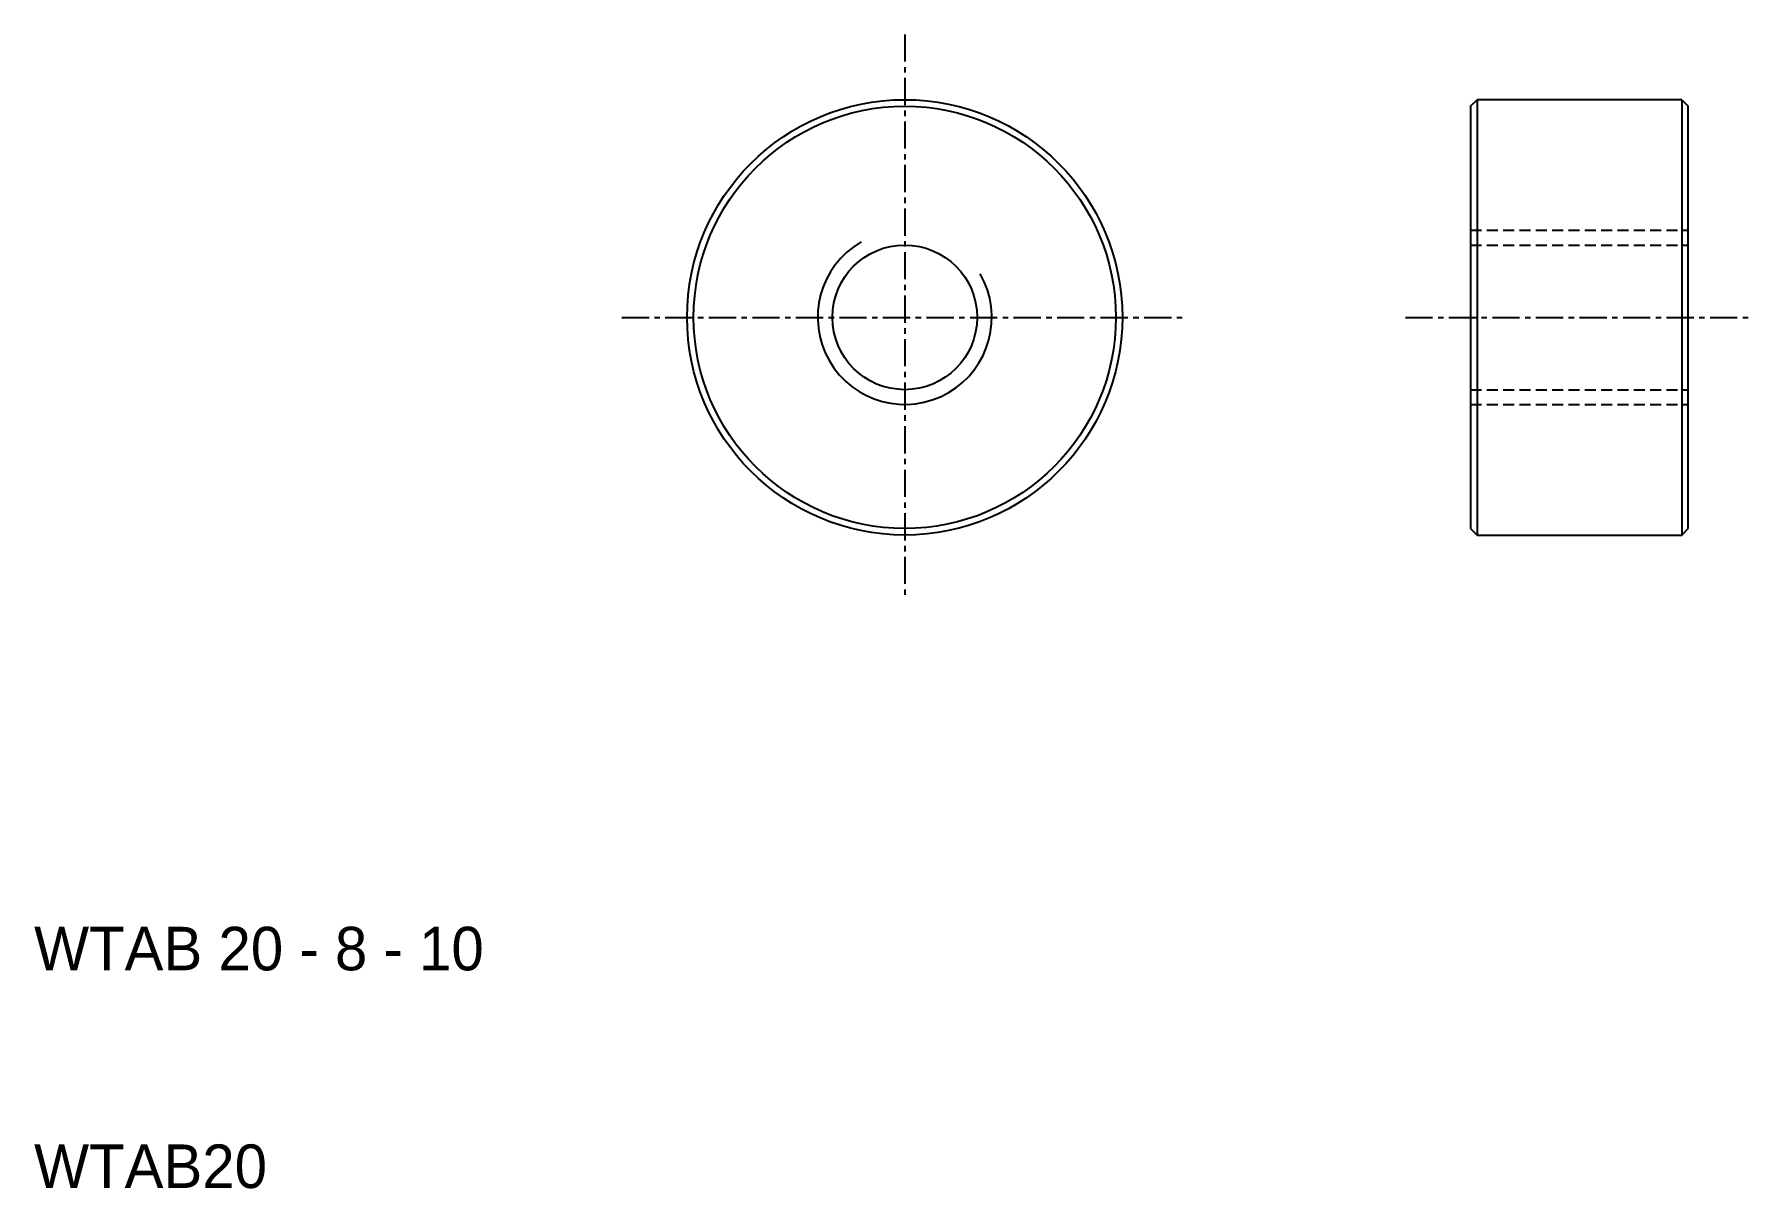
# Model space of a CAD drawing. Extents: x 10 to 89, y 10 to 63.
import ezdxf

# ---------------------------------------------------------------- set-up
doc = ezdxf.new("R2010")
doc.units = 0
doc.linetypes.add('CENTER', pattern=[2, 1.25, -0.25, 0.25, -0.25])
doc.linetypes.add('DASHED', pattern=[0.75, 0.5, -0.25])
doc.layers.get('0').update_dxf_attribs({"linetype": 'CONTINUOUS'})
doc.layers.add('CENTER', color=1, linetype='CENTER')

msp = doc.modelspace()

# ---------------------------------------------------------------- linework, layer by layer
at = {"color": 7, "linetype": 'CONTINUOUS'}
for p, q in [((76, 59.7), (76.3, 60)), ((76, 59.7), (76, 40.3)), ((85.7, 60), (76.3, 60)), ((76.3, 60), (76.3, 40)), ((85.7, 60), (85.7, 40)), ((85.7, 60), (86, 59.7)), ((86, 40.3), (86, 59.7)), ((76, 40.3), (76.3, 40)), ((85.7, 40), (86, 40.3)), ((76.3, 40), (85.7, 40))]:
    msp.add_line(p, q, dxfattribs=at)
at = {"color": 3, "linetype": 'DASHED'}
for p, q in [((76, 54), (86, 54)), ((76, 53.3235), (86, 53.3235)), ((76, 46.6765), (86, 46.6765)), ((76, 46), (86, 46))]:
    msp.add_line(p, q, dxfattribs=at)
at = {"color": 7, "linetype": 'CONTINUOUS'}
for radius in [10, 9.7, 3.3235]:
    msp.add_circle((50, 50), radius, dxfattribs=at)
at = {"color": 3, "linetype": 'CONTINUOUS'}
msp.add_arc((50, 50), 4, 120, 30, dxfattribs=at)
at = {"layer": 'CENTER', "color": 1, "linetype": 'CENTER'}
for p, q in [((50, 63), (50, 37)), ((37, 50), (63, 50)), ((73, 50), (89, 50))]:
    msp.add_line(p, q, dxfattribs=at)

# ---------------------------------------------------------------- texts
at = {"color": 7, "linetype": 'CONTINUOUS'}
for s, p in [('WTAB 20 - 8 - 10', (10, 20)), ('WTAB20', (10, 10))]:
    msp.add_text(s, height=2, dxfattribs=at).set_placement(p)

doc.saveas('drawing.dxf')
